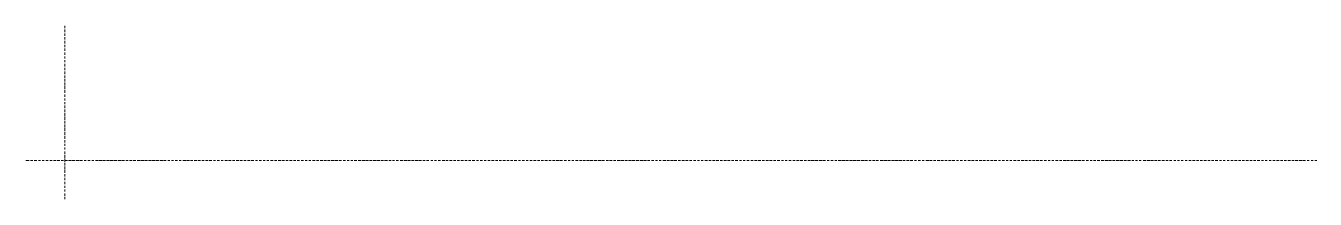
# Model space of a CAD drawing. Header units: millimetres. Extents: x 2928 to 3112, y 1220 to 1280.
# Drawn here: x 3055.42 to 3060.5, y 1247.3 to 1247.99 of the extents above; entities that cross this region are included whole.
import ezdxf

# ---------------------------------------------------------------- set-up
doc = ezdxf.new("R2010")
doc.units = ezdxf.units.MM

msp = doc.modelspace()

# ---------------------------------------------------------------- linework, layer by layer
at = {"color": 252, "linetype": 'Continuous', "lineweight": 13, "true_color": 0x989898}
for points in [[(3055.57631, 1247.97767), (3055.57631, 1247.98759), (3055.57631, 1247.98759)], [(3055.57631, 1247.96278), (3055.57631, 1247.9727), (3055.57631, 1247.9727)], [(3055.57631, 1247.94789), (3055.57631, 1247.95782), (3055.57631, 1247.95782)], [(3055.57631, 1247.93301), (3055.57631, 1247.94293), (3055.57631, 1247.94293)], [(3055.57631, 1247.91812), (3055.57631, 1247.92805), (3055.57631, 1247.92805)], [(3055.57631, 1247.90324), (3055.57631, 1247.91316), (3055.57631, 1247.91316)], [(3055.57631, 1247.88835), (3055.57631, 1247.89827), (3055.57631, 1247.89827)], [(3055.57631, 1247.87346), (3055.57631, 1247.88173), (3055.57631, 1247.88173)], [(3055.57631, 1247.85858), (3055.57631, 1247.86685), (3055.57631, 1247.86685)], [(3055.57631, 1247.84369), (3055.57631, 1247.85196), (3055.57631, 1247.85196)], [(3055.57631, 1247.82715), (3055.57631, 1247.83708), (3055.57631, 1247.83708)], [(3055.57631, 1247.81227), (3055.57631, 1247.82219), (3055.57631, 1247.82219)], [(3055.57631, 1247.79738), (3055.57631, 1247.8073), (3055.57631, 1247.8073)], [(3055.57631, 1247.78249), (3055.57631, 1247.79242), (3055.57631, 1247.79242)], [(3055.57631, 1247.76761), (3055.57631, 1247.77919), (3055.57631, 1247.77919)], [(3055.57631, 1247.75272), (3055.57631, 1247.7643), (3055.57631, 1247.7643)], [(3055.57631, 1247.73784), (3055.57631, 1247.74941), (3055.57631, 1247.74941)], [(3055.57631, 1247.72295), (3055.57631, 1247.73453), (3055.57631, 1247.73453)], [(3055.57631, 1247.70807), (3055.57631, 1247.71634), (3055.57631, 1247.71634)], [(3055.57631, 1247.69318), (3055.57631, 1247.70145), (3055.57631, 1247.70145)], [(3055.57631, 1247.67829), (3055.57631, 1247.68656), (3055.57631, 1247.68656)], [(3055.57631, 1247.66341), (3055.57631, 1247.67333), (3055.57631, 1247.67333)], [(3055.57631, 1247.64687), (3055.57631, 1247.65845), (3055.57631, 1247.65845)], [(3055.57631, 1247.63198), (3055.57631, 1247.64356), (3055.57631, 1247.64356)], [(3055.57631, 1247.6171), (3055.57631, 1247.62867), (3055.57631, 1247.62867)], [(3055.57631, 1247.60221), (3055.57631, 1247.61379), (3055.57631, 1247.61379)], [(3055.57631, 1247.58732), (3055.57631, 1247.5989), (3055.57631, 1247.5989)], [(3055.57631, 1247.57244), (3055.57631, 1247.58402), (3055.57631, 1247.58402)], [(3055.57631, 1247.55755), (3055.57631, 1247.56913), (3055.57631, 1247.56913)], [(3055.57631, 1247.54267), (3055.57631, 1247.55424), (3055.57631, 1247.55424)], [(3055.57631, 1247.52778), (3055.57631, 1247.5377), (3055.57631, 1247.5377)], [(3055.57631, 1247.51455), (3055.57631, 1247.52282), (3055.57631, 1247.52282)], [(3055.57631, 1247.49966), (3055.57631, 1247.50793), (3055.57631, 1247.50793)], [(3055.42249, 1247.45666), (3055.43572, 1247.45666), (3055.43572, 1247.45666)], [(3055.44068, 1247.45666), (3055.4506, 1247.45666), (3055.4506, 1247.45666)], [(3055.45557, 1247.45666), (3055.46549, 1247.45666), (3055.46549, 1247.45666)], [(3055.47211, 1247.45666), (3055.48038, 1247.45666), (3055.48038, 1247.45666)], [(3055.48699, 1247.45666), (3055.49526, 1247.45666), (3055.49526, 1247.45666)], [(3055.50188, 1247.45666), (3055.51015, 1247.45666), (3055.51015, 1247.45666)], [(3055.51676, 1247.45666), (3055.52669, 1247.45666), (3055.52669, 1247.45666)], [(3055.53165, 1247.45666), (3055.54157, 1247.45666), (3055.54157, 1247.45666)], [(3055.54654, 1247.45666), (3055.55646, 1247.45666), (3055.55646, 1247.45666)], [(3055.56142, 1247.45666), (3055.57135, 1247.45666), (3055.57135, 1247.45666)], [(3055.57631, 1247.48147), (3055.57631, 1247.49305), (3055.57631, 1247.49305)], [(3055.57631, 1247.46658), (3055.57631, 1247.47816), (3055.57631, 1247.47816)], [(3055.57631, 1247.4517), (3055.57631, 1247.46327), (3055.57631, 1247.46327)], [(3055.57631, 1247.45666), (3055.58623, 1247.45666), (3055.58623, 1247.45666)], [(3055.59119, 1247.45666), (3055.60112, 1247.45666), (3055.60112, 1247.45666)], [(3055.60442, 1247.45666), (3055.616, 1247.45666), (3055.616, 1247.45666)], [(3055.61931, 1247.45666), (3055.63089, 1247.45666), (3055.63089, 1247.45666)], [(3055.6342, 1247.45666), (3055.64577, 1247.45666), (3055.64577, 1247.45666)], [(3055.65239, 1247.45666), (3055.66066, 1247.45666), (3055.66066, 1247.45666)], [(3055.66728, 1247.45666), (3055.67555, 1247.45666), (3055.67555, 1247.45666)], [(3055.68216, 1247.45666), (3055.69043, 1247.45666), (3055.69043, 1247.45666)], [(3055.69705, 1247.45666), (3055.70697, 1247.45666), (3055.70697, 1247.45666)], [(3055.71028, 1247.45666), (3055.72186, 1247.45666), (3055.72186, 1247.45666)], [(3055.72517, 1247.45666), (3055.73674, 1247.45666), (3055.73674, 1247.45666)], [(3055.74005, 1247.45666), (3055.75163, 1247.45666), (3055.75163, 1247.45666)], [(3055.75494, 1247.45666), (3055.76652, 1247.45666), (3055.76652, 1247.45666)], [(3055.76982, 1247.45666), (3055.7814, 1247.45666), (3055.7814, 1247.45666)], [(3055.78471, 1247.45666), (3055.79629, 1247.45666), (3055.79629, 1247.45666)], [(3055.7996, 1247.45666), (3055.81117, 1247.45666), (3055.81117, 1247.45666)], [(3055.81614, 1247.45666), (3055.82606, 1247.45666), (3055.82606, 1247.45666)], [(3055.83102, 1247.45666), (3055.84095, 1247.45666), (3055.84095, 1247.45666)], [(3055.84591, 1247.45666), (3055.85583, 1247.45666), (3055.85583, 1247.45666)], [(3055.86079, 1247.45666), (3055.87237, 1247.45666), (3055.87237, 1247.45666)], [(3055.87568, 1247.45666), (3055.88726, 1247.45666), (3055.88726, 1247.45666)], [(3055.89056, 1247.45666), (3055.90214, 1247.45666), (3055.90214, 1247.45666)], [(3055.90545, 1247.45666), (3055.91703, 1247.45666), (3055.91703, 1247.45666)], [(3055.92034, 1247.45666), (3055.93191, 1247.45666), (3055.93191, 1247.45666)], [(3055.93522, 1247.45666), (3055.9468, 1247.45666), (3055.9468, 1247.45666)], [(3055.95011, 1247.45666), (3055.96169, 1247.45666), (3055.96169, 1247.45666)], [(3055.96499, 1247.45666), (3055.97492, 1247.45666), (3055.97492, 1247.45666)], [(3055.98153, 1247.45666), (3055.9898, 1247.45666), (3055.9898, 1247.45666)], [(3055.99642, 1247.45666), (3056.00469, 1247.45666), (3056.00469, 1247.45666)], [(3056.01131, 1247.45666), (3056.01958, 1247.45666), (3056.01958, 1247.45666)], [(3056.02619, 1247.45666), (3056.03446, 1247.45666), (3056.03446, 1247.45666)], [(3056.04108, 1247.45666), (3056.05266, 1247.45666), (3056.05266, 1247.45666)], [(3056.05596, 1247.45666), (3056.06754, 1247.45666), (3056.06754, 1247.45666)], [(3056.07085, 1247.45666), (3056.08077, 1247.45666), (3056.08077, 1247.45666)], [(3056.08574, 1247.45666), (3056.09566, 1247.45666), (3056.09566, 1247.45666)], [(3056.10062, 1247.45666), (3056.11055, 1247.45666), (3056.11055, 1247.45666)], [(3056.11551, 1247.45666), (3056.12543, 1247.45666), (3056.12543, 1247.45666)], [(3056.13039, 1247.45666), (3056.14032, 1247.45666), (3056.14032, 1247.45666)], [(3056.14528, 1247.45666), (3056.1552, 1247.45666), (3056.1552, 1247.45666)], [(3056.16182, 1247.45666), (3056.17009, 1247.45666), (3056.17009, 1247.45666)], [(3056.1767, 1247.45666), (3056.18497, 1247.45666), (3056.18497, 1247.45666)], [(3056.19159, 1247.45666), (3056.19986, 1247.45666), (3056.19986, 1247.45666)], [(3056.20648, 1247.45666), (3056.2164, 1247.45666), (3056.2164, 1247.45666)], [(3056.22136, 1247.45666), (3056.23129, 1247.45666), (3056.23129, 1247.45666)], [(3056.23625, 1247.45666), (3056.24617, 1247.45666), (3056.24617, 1247.45666)], [(3056.25113, 1247.45666), (3056.26106, 1247.45666), (3056.26106, 1247.45666)], [(3056.26602, 1247.45666), (3056.27594, 1247.45666), (3056.27594, 1247.45666)], [(3056.28091, 1247.45666), (3056.29083, 1247.45666), (3056.29083, 1247.45666)], [(3056.29579, 1247.45666), (3056.30572, 1247.45666), (3056.30572, 1247.45666)], [(3056.31068, 1247.45666), (3056.3206, 1247.45666), (3056.3206, 1247.45666)], [(3056.32722, 1247.45666), (3056.33549, 1247.45666), (3056.33549, 1247.45666)], [(3056.3421, 1247.45666), (3056.35037, 1247.45666), (3056.35037, 1247.45666)], [(3056.35699, 1247.45666), (3056.36526, 1247.45666), (3056.36526, 1247.45666)], [(3056.37188, 1247.45666), (3056.38015, 1247.45666), (3056.38015, 1247.45666)], [(3056.38676, 1247.45666), (3056.39669, 1247.45666), (3056.39669, 1247.45666)], [(3056.40165, 1247.45666), (3056.41157, 1247.45666), (3056.41157, 1247.45666)], [(3056.41653, 1247.45666), (3056.42646, 1247.45666), (3056.42646, 1247.45666)], [(3056.43142, 1247.45666), (3056.44134, 1247.45666), (3056.44134, 1247.45666)], [(3056.4463, 1247.45666), (3056.45623, 1247.45666), (3056.45623, 1247.45666)], [(3056.46119, 1247.45666), (3056.47111, 1247.45666), (3056.47111, 1247.45666)], [(3056.47608, 1247.45666), (3056.486, 1247.45666), (3056.486, 1247.45666)], [(3056.49096, 1247.45666), (3056.50089, 1247.45666), (3056.50089, 1247.45666)], [(3056.5075, 1247.45666), (3056.51577, 1247.45666), (3056.51577, 1247.45666)], [(3056.52239, 1247.45666), (3056.53066, 1247.45666), (3056.53066, 1247.45666)], [(3056.53727, 1247.45666), (3056.54554, 1247.45666), (3056.54554, 1247.45666)], [(3056.55216, 1247.45666), (3056.56208, 1247.45666), (3056.56208, 1247.45666)], [(3056.56705, 1247.45666), (3056.57697, 1247.45666), (3056.57697, 1247.45666)], [(3056.58193, 1247.45666), (3056.59186, 1247.45666), (3056.59186, 1247.45666)], [(3056.59682, 1247.45666), (3056.60674, 1247.45666), (3056.60674, 1247.45666)], [(3056.61005, 1247.45666), (3056.62163, 1247.45666), (3056.62163, 1247.45666)], [(3056.62494, 1247.45666), (3056.63651, 1247.45666), (3056.63651, 1247.45666)], [(3056.63982, 1247.45666), (3056.6514, 1247.45666), (3056.6514, 1247.45666)], [(3056.65471, 1247.45666), (3056.66629, 1247.45666), (3056.66629, 1247.45666)], [(3056.6729, 1247.45666), (3056.68117, 1247.45666), (3056.68117, 1247.45666)], [(3056.68779, 1247.45666), (3056.69606, 1247.45666), (3056.69606, 1247.45666)], [(3056.70267, 1247.45666), (3056.71094, 1247.45666), (3056.71094, 1247.45666)], [(3056.71591, 1247.45666), (3056.72583, 1247.45666), (3056.72583, 1247.45666)], [(3056.73079, 1247.45666), (3056.74237, 1247.45666), (3056.74237, 1247.45666)], [(3056.74568, 1247.45666), (3056.75725, 1247.45666), (3056.75725, 1247.45666)], [(3056.76056, 1247.45666), (3056.77214, 1247.45666), (3056.77214, 1247.45666)], [(3056.77545, 1247.45666), (3056.78703, 1247.45666), (3056.78703, 1247.45666)], [(3056.79033, 1247.45666), (3056.80191, 1247.45666), (3056.80191, 1247.45666)], [(3056.80522, 1247.45666), (3056.8168, 1247.45666), (3056.8168, 1247.45666)], [(3056.82011, 1247.45666), (3056.83168, 1247.45666), (3056.83168, 1247.45666)], [(3056.83499, 1247.45666), (3056.84657, 1247.45666), (3056.84657, 1247.45666)], [(3056.85153, 1247.45666), (3056.86146, 1247.45666), (3056.86146, 1247.45666)], [(3056.86642, 1247.45666), (3056.87469, 1247.45666), (3056.87469, 1247.45666)], [(3056.8813, 1247.45666), (3056.88957, 1247.45666), (3056.88957, 1247.45666)], [(3056.89619, 1247.45666), (3056.90777, 1247.45666), (3056.90777, 1247.45666)], [(3056.91108, 1247.45666), (3056.92265, 1247.45666), (3056.92265, 1247.45666)], [(3056.92596, 1247.45666), (3056.93754, 1247.45666), (3056.93754, 1247.45666)], [(3056.94085, 1247.45666), (3056.95243, 1247.45666), (3056.95243, 1247.45666)], [(3056.95573, 1247.45666), (3056.96731, 1247.45666), (3056.96731, 1247.45666)], [(3056.97062, 1247.45666), (3056.98054, 1247.45666), (3056.98054, 1247.45666)], [(3056.98551, 1247.45666), (3056.99543, 1247.45666), (3056.99543, 1247.45666)], [(3057.00039, 1247.45666), (3057.01032, 1247.45666), (3057.01032, 1247.45666)], [(3057.01693, 1247.45666), (3057.0252, 1247.45666), (3057.0252, 1247.45666)], [(3057.03182, 1247.45666), (3057.04009, 1247.45666), (3057.04009, 1247.45666)], [(3057.0467, 1247.45666), (3057.05497, 1247.45666), (3057.05497, 1247.45666)], [(3057.06159, 1247.45666), (3057.07317, 1247.45666), (3057.07317, 1247.45666)], [(3057.07647, 1247.45666), (3057.0864, 1247.45666), (3057.0864, 1247.45666)], [(3057.09136, 1247.45666), (3057.10128, 1247.45666), (3057.10128, 1247.45666)], [(3057.10625, 1247.45666), (3057.11617, 1247.45666), (3057.11617, 1247.45666)], [(3057.12113, 1247.45666), (3057.13106, 1247.45666), (3057.13106, 1247.45666)], [(3057.13602, 1247.45666), (3057.14594, 1247.45666), (3057.14594, 1247.45666)], [(3057.1509, 1247.45666), (3057.16083, 1247.45666), (3057.16083, 1247.45666)], [(3057.16579, 1247.45666), (3057.17571, 1247.45666), (3057.17571, 1247.45666)], [(3057.18068, 1247.45666), (3057.1906, 1247.45666), (3057.1906, 1247.45666)], [(3057.19722, 1247.45666), (3057.20549, 1247.45666), (3057.20549, 1247.45666)], [(3057.2121, 1247.45666), (3057.22037, 1247.45666), (3057.22037, 1247.45666)], [(3057.22699, 1247.45666), (3057.23526, 1247.45666), (3057.23526, 1247.45666)], [(3057.24187, 1247.45666), (3057.2518, 1247.45666), (3057.2518, 1247.45666)], [(3057.25676, 1247.45666), (3057.26668, 1247.45666), (3057.26668, 1247.45666)], [(3057.27165, 1247.45666), (3057.28157, 1247.45666), (3057.28157, 1247.45666)], [(3057.28653, 1247.45666), (3057.29646, 1247.45666), (3057.29646, 1247.45666)], [(3057.30142, 1247.45666), (3057.31134, 1247.45666), (3057.31134, 1247.45666)], [(3057.3163, 1247.45666), (3057.32623, 1247.45666), (3057.32623, 1247.45666)], [(3057.33119, 1247.45666), (3057.34111, 1247.45666), (3057.34111, 1247.45666)], [(3057.34607, 1247.45666), (3057.356, 1247.45666), (3057.356, 1247.45666)], [(3057.36261, 1247.45666), (3057.37088, 1247.45666), (3057.37088, 1247.45666)], [(3057.3775, 1247.45666), (3057.38577, 1247.45666), (3057.38577, 1247.45666)], [(3057.39239, 1247.45666), (3057.40066, 1247.45666), (3057.40066, 1247.45666)], [(3057.40727, 1247.45666), (3057.4172, 1247.45666), (3057.4172, 1247.45666)], [(3057.42216, 1247.45666), (3057.43208, 1247.45666), (3057.43208, 1247.45666)], [(3057.43704, 1247.45666), (3057.44697, 1247.45666), (3057.44697, 1247.45666)], [(3057.45193, 1247.45666), (3057.46185, 1247.45666), (3057.46185, 1247.45666)], [(3057.46682, 1247.45666), (3057.47674, 1247.45666), (3057.47674, 1247.45666)], [(3057.4817, 1247.45666), (3057.49163, 1247.45666), (3057.49163, 1247.45666)], [(3057.49659, 1247.45666), (3057.50651, 1247.45666), (3057.50651, 1247.45666)], [(3057.50982, 1247.45666), (3057.5214, 1247.45666), (3057.5214, 1247.45666)], [(3057.52471, 1247.45666), (3057.53628, 1247.45666), (3057.53628, 1247.45666)], [(3057.5429, 1247.45666), (3057.55117, 1247.45666), (3057.55117, 1247.45666)], [(3057.55779, 1247.45666), (3057.56606, 1247.45666), (3057.56606, 1247.45666)], [(3057.57267, 1247.45666), (3057.58094, 1247.45666), (3057.58094, 1247.45666)], [(3057.58756, 1247.45666), (3057.59748, 1247.45666), (3057.59748, 1247.45666)], [(3057.60244, 1247.45666), (3057.61237, 1247.45666), (3057.61237, 1247.45666)], [(3057.61567, 1247.45666), (3057.62725, 1247.45666), (3057.62725, 1247.45666)], [(3057.63056, 1247.45666), (3057.64214, 1247.45666), (3057.64214, 1247.45666)], [(3057.64545, 1247.45666), (3057.65702, 1247.45666), (3057.65702, 1247.45666)], [(3057.66033, 1247.45666), (3057.67191, 1247.45666), (3057.67191, 1247.45666)], [(3057.67522, 1247.45666), (3057.6868, 1247.45666), (3057.6868, 1247.45666)], [(3057.6901, 1247.45666), (3057.70168, 1247.45666), (3057.70168, 1247.45666)], [(3057.7083, 1247.45666), (3057.71657, 1247.45666), (3057.71657, 1247.45666)], [(3057.72153, 1247.45666), (3057.73145, 1247.45666), (3057.73145, 1247.45666)], [(3057.73642, 1247.45666), (3057.74634, 1247.45666), (3057.74634, 1247.45666)], [(3057.7513, 1247.45666), (3057.76288, 1247.45666), (3057.76288, 1247.45666)], [(3057.76619, 1247.45666), (3057.77777, 1247.45666), (3057.77777, 1247.45666)], [(3057.78107, 1247.45666), (3057.79265, 1247.45666), (3057.79265, 1247.45666)], [(3057.79596, 1247.45666), (3057.80754, 1247.45666), (3057.80754, 1247.45666)], [(3057.81085, 1247.45666), (3057.82242, 1247.45666), (3057.82242, 1247.45666)], [(3057.82573, 1247.45666), (3057.83731, 1247.45666), (3057.83731, 1247.45666)], [(3057.84062, 1247.45666), (3057.8522, 1247.45666), (3057.8522, 1247.45666)], [(3057.8555, 1247.45666), (3057.86708, 1247.45666), (3057.86708, 1247.45666)], [(3057.87039, 1247.45666), (3057.88031, 1247.45666), (3057.88031, 1247.45666)], [(3057.88693, 1247.45666), (3057.8952, 1247.45666), (3057.8952, 1247.45666)], [(3057.90181, 1247.45666), (3057.91008, 1247.45666), (3057.91008, 1247.45666)], [(3057.9167, 1247.45666), (3057.92497, 1247.45666), (3057.92497, 1247.45666)], [(3057.93159, 1247.45666), (3057.94316, 1247.45666), (3057.94316, 1247.45666)], [(3057.94647, 1247.45666), (3057.95805, 1247.45666), (3057.95805, 1247.45666)], [(3057.96136, 1247.45666), (3057.97294, 1247.45666), (3057.97294, 1247.45666)], [(3057.97624, 1247.45666), (3057.98617, 1247.45666), (3057.98617, 1247.45666)], [(3057.99113, 1247.45666), (3058.00105, 1247.45666), (3058.00105, 1247.45666)], [(3058.00602, 1247.45666), (3058.01594, 1247.45666), (3058.01594, 1247.45666)], [(3058.0209, 1247.45666), (3058.03083, 1247.45666), (3058.03083, 1247.45666)], [(3058.03579, 1247.45666), (3058.04571, 1247.45666), (3058.04571, 1247.45666)], [(3058.05233, 1247.45666), (3058.0606, 1247.45666), (3058.0606, 1247.45666)], [(3058.06721, 1247.45666), (3058.07548, 1247.45666), (3058.07548, 1247.45666)], [(3058.0821, 1247.45666), (3058.09037, 1247.45666), (3058.09037, 1247.45666)], [(3058.09699, 1247.45666), (3058.10691, 1247.45666), (3058.10691, 1247.45666)], [(3058.11187, 1247.45666), (3058.1218, 1247.45666), (3058.1218, 1247.45666)], [(3058.12676, 1247.45666), (3058.13668, 1247.45666), (3058.13668, 1247.45666)], [(3058.14164, 1247.45666), (3058.15157, 1247.45666), (3058.15157, 1247.45666)], [(3058.15653, 1247.45666), (3058.16645, 1247.45666), (3058.16645, 1247.45666)], [(3058.17141, 1247.45666), (3058.18134, 1247.45666), (3058.18134, 1247.45666)], [(3058.1863, 1247.45666), (3058.19622, 1247.45666), (3058.19622, 1247.45666)], [(3058.20119, 1247.45666), (3058.21111, 1247.45666), (3058.21111, 1247.45666)], [(3058.21607, 1247.45666), (3058.226, 1247.45666), (3058.226, 1247.45666)], [(3058.23261, 1247.45666), (3058.24088, 1247.45666), (3058.24088, 1247.45666)], [(3058.2475, 1247.45666), (3058.25577, 1247.45666), (3058.25577, 1247.45666)], [(3058.26238, 1247.45666), (3058.27065, 1247.45666), (3058.27065, 1247.45666)], [(3058.27727, 1247.45666), (3058.28719, 1247.45666), (3058.28719, 1247.45666)], [(3058.29216, 1247.45666), (3058.30208, 1247.45666), (3058.30208, 1247.45666)], [(3058.30704, 1247.45666), (3058.31697, 1247.45666), (3058.31697, 1247.45666)], [(3058.32193, 1247.45666), (3058.33185, 1247.45666), (3058.33185, 1247.45666)], [(3058.33681, 1247.45666), (3058.34674, 1247.45666), (3058.34674, 1247.45666)], [(3058.3517, 1247.45666), (3058.36162, 1247.45666), (3058.36162, 1247.45666)], [(3058.36659, 1247.45666), (3058.37651, 1247.45666), (3058.37651, 1247.45666)], [(3058.38147, 1247.45666), (3058.3914, 1247.45666), (3058.3914, 1247.45666)], [(3058.39801, 1247.45666), (3058.40628, 1247.45666), (3058.40628, 1247.45666)], [(3058.4129, 1247.45666), (3058.42117, 1247.45666), (3058.42117, 1247.45666)], [(3058.42778, 1247.45666), (3058.43605, 1247.45666), (3058.43605, 1247.45666)], [(3058.44267, 1247.45666), (3058.45259, 1247.45666), (3058.45259, 1247.45666)], [(3058.45755, 1247.45666), (3058.46748, 1247.45666), (3058.46748, 1247.45666)], [(3058.47244, 1247.45666), (3058.48236, 1247.45666), (3058.48236, 1247.45666)], [(3058.48733, 1247.45666), (3058.49725, 1247.45666), (3058.49725, 1247.45666)], [(3058.50221, 1247.45666), (3058.51214, 1247.45666), (3058.51214, 1247.45666)], [(3058.51544, 1247.45666), (3058.52702, 1247.45666), (3058.52702, 1247.45666)], [(3058.53033, 1247.45666), (3058.54191, 1247.45666), (3058.54191, 1247.45666)], [(3058.54522, 1247.45666), (3058.55679, 1247.45666), (3058.55679, 1247.45666)], [(3058.5601, 1247.45666), (3058.57168, 1247.45666), (3058.57168, 1247.45666)], [(3058.5783, 1247.45666), (3058.58657, 1247.45666), (3058.58657, 1247.45666)], [(3058.59318, 1247.45666), (3058.60145, 1247.45666), (3058.60145, 1247.45666)], [(3058.60807, 1247.45666), (3058.61634, 1247.45666), (3058.61634, 1247.45666)], [(3058.6213, 1247.45666), (3058.63288, 1247.45666), (3058.63288, 1247.45666)], [(3058.63619, 1247.45666), (3058.64776, 1247.45666), (3058.64776, 1247.45666)], [(3058.65107, 1247.45666), (3058.66265, 1247.45666), (3058.66265, 1247.45666)], [(3058.66596, 1247.45666), (3058.67754, 1247.45666), (3058.67754, 1247.45666)], [(3058.68084, 1247.45666), (3058.69242, 1247.45666), (3058.69242, 1247.45666)], [(3058.69573, 1247.45666), (3058.70731, 1247.45666), (3058.70731, 1247.45666)], [(3058.71062, 1247.45666), (3058.72219, 1247.45666), (3058.72219, 1247.45666)], [(3058.7255, 1247.45666), (3058.73708, 1247.45666), (3058.73708, 1247.45666)], [(3058.74204, 1247.45666), (3058.75196, 1247.45666), (3058.75196, 1247.45666)], [(3058.75693, 1247.45666), (3058.76685, 1247.45666), (3058.76685, 1247.45666)], [(3058.77181, 1247.45666), (3058.78008, 1247.45666), (3058.78008, 1247.45666)], [(3058.7867, 1247.45666), (3058.79828, 1247.45666), (3058.79828, 1247.45666)], [(3058.80158, 1247.45666), (3058.81316, 1247.45666), (3058.81316, 1247.45666)], [(3058.81647, 1247.45666), (3058.82805, 1247.45666), (3058.82805, 1247.45666)], [(3058.83136, 1247.45666), (3058.84293, 1247.45666), (3058.84293, 1247.45666)], [(3058.84624, 1247.45666), (3058.85782, 1247.45666), (3058.85782, 1247.45666)], [(3058.86113, 1247.45666), (3058.87271, 1247.45666), (3058.87271, 1247.45666)], [(3058.87601, 1247.45666), (3058.88594, 1247.45666), (3058.88594, 1247.45666)], [(3058.8909, 1247.45666), (3058.90082, 1247.45666), (3058.90082, 1247.45666)], [(3058.90579, 1247.45666), (3058.91571, 1247.45666), (3058.91571, 1247.45666)], [(3058.92233, 1247.45666), (3058.9306, 1247.45666), (3058.9306, 1247.45666)], [(3058.93721, 1247.45666), (3058.94548, 1247.45666), (3058.94548, 1247.45666)], [(3058.9521, 1247.45666), (3058.96037, 1247.45666), (3058.96037, 1247.45666)], [(3058.96698, 1247.45666), (3058.97856, 1247.45666), (3058.97856, 1247.45666)], [(3058.98187, 1247.45666), (3058.99179, 1247.45666), (3058.99179, 1247.45666)], [(3058.99676, 1247.45666), (3059.00668, 1247.45666), (3059.00668, 1247.45666)], [(3059.01164, 1247.45666), (3059.02156, 1247.45666), (3059.02156, 1247.45666)], [(3059.02653, 1247.45666), (3059.03645, 1247.45666), (3059.03645, 1247.45666)], [(3059.04141, 1247.45666), (3059.05134, 1247.45666), (3059.05134, 1247.45666)], [(3059.0563, 1247.45666), (3059.06622, 1247.45666), (3059.06622, 1247.45666)], [(3059.07118, 1247.45666), (3059.08111, 1247.45666), (3059.08111, 1247.45666)], [(3059.08772, 1247.45666), (3059.09599, 1247.45666), (3059.09599, 1247.45666)], [(3059.10261, 1247.45666), (3059.11088, 1247.45666), (3059.11088, 1247.45666)], [(3059.1175, 1247.45666), (3059.12577, 1247.45666), (3059.12577, 1247.45666)], [(3059.13238, 1247.45666), (3059.14231, 1247.45666), (3059.14231, 1247.45666)], [(3059.14727, 1247.45666), (3059.15719, 1247.45666), (3059.15719, 1247.45666)], [(3059.16215, 1247.45666), (3059.17208, 1247.45666), (3059.17208, 1247.45666)], [(3059.17704, 1247.45666), (3059.18696, 1247.45666), (3059.18696, 1247.45666)], [(3059.19193, 1247.45666), (3059.20185, 1247.45666), (3059.20185, 1247.45666)], [(3059.20681, 1247.45666), (3059.21674, 1247.45666), (3059.21674, 1247.45666)], [(3059.2217, 1247.45666), (3059.23162, 1247.45666), (3059.23162, 1247.45666)], [(3059.23658, 1247.45666), (3059.24651, 1247.45666), (3059.24651, 1247.45666)], [(3059.25312, 1247.45666), (3059.26139, 1247.45666), (3059.26139, 1247.45666)], [(3059.26801, 1247.45666), (3059.27628, 1247.45666), (3059.27628, 1247.45666)], [(3059.2829, 1247.45666), (3059.29116, 1247.45666), (3059.29116, 1247.45666)], [(3059.29778, 1247.45666), (3059.30605, 1247.45666), (3059.30605, 1247.45666)], [(3059.31267, 1247.45666), (3059.32259, 1247.45666), (3059.32259, 1247.45666)], [(3059.32755, 1247.45666), (3059.33748, 1247.45666), (3059.33748, 1247.45666)], [(3059.34244, 1247.45666), (3059.35236, 1247.45666), (3059.35236, 1247.45666)], [(3059.35732, 1247.45666), (3059.36725, 1247.45666), (3059.36725, 1247.45666)], [(3059.37221, 1247.45666), (3059.38213, 1247.45666), (3059.38213, 1247.45666)], [(3059.3871, 1247.45666), (3059.39702, 1247.45666), (3059.39702, 1247.45666)], [(3059.40198, 1247.45666), (3059.41191, 1247.45666), (3059.41191, 1247.45666)], [(3059.41521, 1247.45666), (3059.42679, 1247.45666), (3059.42679, 1247.45666)], [(3059.43341, 1247.45666), (3059.44168, 1247.45666), (3059.44168, 1247.45666)], [(3059.44829, 1247.45666), (3059.45656, 1247.45666), (3059.45656, 1247.45666)], [(3059.46318, 1247.45666), (3059.47145, 1247.45666), (3059.47145, 1247.45666)], [(3059.47807, 1247.45666), (3059.48799, 1247.45666), (3059.48799, 1247.45666)], [(3059.49295, 1247.45666), (3059.50288, 1247.45666), (3059.50288, 1247.45666)], [(3059.50784, 1247.45666), (3059.51776, 1247.45666), (3059.51776, 1247.45666)], [(3059.52107, 1247.45666), (3059.53265, 1247.45666), (3059.53265, 1247.45666)], [(3059.53596, 1247.45666), (3059.54753, 1247.45666), (3059.54753, 1247.45666)], [(3059.55084, 1247.45666), (3059.56242, 1247.45666), (3059.56242, 1247.45666)], [(3059.56573, 1247.45666), (3059.5773, 1247.45666), (3059.5773, 1247.45666)], [(3059.58061, 1247.45666), (3059.59219, 1247.45666), (3059.59219, 1247.45666)], [(3059.59881, 1247.45666), (3059.60708, 1247.45666), (3059.60708, 1247.45666)], [(3059.61369, 1247.45666), (3059.62196, 1247.45666), (3059.62196, 1247.45666)], [(3059.62692, 1247.45666), (3059.63685, 1247.45666), (3059.63685, 1247.45666)], [(3059.64181, 1247.45666), (3059.65173, 1247.45666), (3059.65173, 1247.45666)], [(3059.6567, 1247.45666), (3059.66827, 1247.45666), (3059.66827, 1247.45666)], [(3059.67158, 1247.45666), (3059.68316, 1247.45666), (3059.68316, 1247.45666)], [(3059.68647, 1247.45666), (3059.69805, 1247.45666), (3059.69805, 1247.45666)], [(3059.70135, 1247.45666), (3059.71293, 1247.45666), (3059.71293, 1247.45666)], [(3059.71624, 1247.45666), (3059.72782, 1247.45666), (3059.72782, 1247.45666)], [(3059.73113, 1247.45666), (3059.7427, 1247.45666), (3059.7427, 1247.45666)], [(3059.74601, 1247.45666), (3059.75759, 1247.45666), (3059.75759, 1247.45666)], [(3059.7609, 1247.45666), (3059.77248, 1247.45666), (3059.77248, 1247.45666)], [(3059.77744, 1247.45666), (3059.78571, 1247.45666), (3059.78571, 1247.45666)], [(3059.79232, 1247.45666), (3059.80059, 1247.45666), (3059.80059, 1247.45666)], [(3059.80721, 1247.45666), (3059.81548, 1247.45666), (3059.81548, 1247.45666)], [(3059.8221, 1247.45666), (3059.83367, 1247.45666), (3059.83367, 1247.45666)], [(3059.83698, 1247.45666), (3059.84856, 1247.45666), (3059.84856, 1247.45666)], [(3059.85187, 1247.45666), (3059.86344, 1247.45666), (3059.86344, 1247.45666)], [(3059.86675, 1247.45666), (3059.87833, 1247.45666), (3059.87833, 1247.45666)], [(3059.88164, 1247.45666), (3059.89156, 1247.45666), (3059.89156, 1247.45666)], [(3059.89652, 1247.45666), (3059.90645, 1247.45666), (3059.90645, 1247.45666)], [(3059.91141, 1247.45666), (3059.92133, 1247.45666), (3059.92133, 1247.45666)], [(3059.9263, 1247.45666), (3059.93622, 1247.45666), (3059.93622, 1247.45666)], [(3059.94284, 1247.45666), (3059.95111, 1247.45666), (3059.95111, 1247.45666)], [(3059.95772, 1247.45666), (3059.96599, 1247.45666), (3059.96599, 1247.45666)], [(3059.97261, 1247.45666), (3059.98088, 1247.45666), (3059.98088, 1247.45666)], [(3059.98749, 1247.45666), (3059.99576, 1247.45666), (3059.99576, 1247.45666)], [(3060.00238, 1247.45666), (3060.0123, 1247.45666), (3060.0123, 1247.45666)], [(3060.01727, 1247.45666), (3060.02719, 1247.45666), (3060.02719, 1247.45666)], [(3060.03215, 1247.45666), (3060.04208, 1247.45666), (3060.04208, 1247.45666)], [(3060.04704, 1247.45666), (3060.05696, 1247.45666), (3060.05696, 1247.45666)], [(3060.06192, 1247.45666), (3060.07185, 1247.45666), (3060.07185, 1247.45666)], [(3060.07681, 1247.45666), (3060.08673, 1247.45666), (3060.08673, 1247.45666)], [(3060.0917, 1247.45666), (3060.10162, 1247.45666), (3060.10162, 1247.45666)], [(3060.10658, 1247.45666), (3060.11651, 1247.45666), (3060.11651, 1247.45666)], [(3060.12312, 1247.45666), (3060.13139, 1247.45666), (3060.13139, 1247.45666)], [(3060.13801, 1247.45666), (3060.14628, 1247.45666), (3060.14628, 1247.45666)], [(3060.15289, 1247.45666), (3060.16116, 1247.45666), (3060.16116, 1247.45666)], [(3060.16778, 1247.45666), (3060.1777, 1247.45666), (3060.1777, 1247.45666)], [(3060.18266, 1247.45666), (3060.19259, 1247.45666), (3060.19259, 1247.45666)], [(3060.19755, 1247.45666), (3060.20747, 1247.45666), (3060.20747, 1247.45666)], [(3060.21244, 1247.45666), (3060.22236, 1247.45666), (3060.22236, 1247.45666)], [(3060.22732, 1247.45666), (3060.23725, 1247.45666), (3060.23725, 1247.45666)], [(3060.24221, 1247.45666), (3060.25213, 1247.45666), (3060.25213, 1247.45666)], [(3060.25709, 1247.45666), (3060.26702, 1247.45666), (3060.26702, 1247.45666)], [(3060.27198, 1247.45666), (3060.2819, 1247.45666), (3060.2819, 1247.45666)], [(3060.28852, 1247.45666), (3060.29679, 1247.45666), (3060.29679, 1247.45666)], [(3060.30341, 1247.45666), (3060.31168, 1247.45666), (3060.31168, 1247.45666)], [(3060.31829, 1247.45666), (3060.32656, 1247.45666), (3060.32656, 1247.45666)], [(3060.33318, 1247.45666), (3060.3431, 1247.45666), (3060.3431, 1247.45666)], [(3060.34806, 1247.45666), (3060.35799, 1247.45666), (3060.35799, 1247.45666)], [(3060.36295, 1247.45666), (3060.37287, 1247.45666), (3060.37287, 1247.45666)], [(3060.37784, 1247.45666), (3060.38776, 1247.45666), (3060.38776, 1247.45666)], [(3060.39272, 1247.45666), (3060.40265, 1247.45666), (3060.40265, 1247.45666)], [(3060.40761, 1247.45666), (3060.41753, 1247.45666), (3060.41753, 1247.45666)], [(3060.42084, 1247.45666), (3060.43242, 1247.45666), (3060.43242, 1247.45666)], [(3060.43572, 1247.45666), (3060.4473, 1247.45666), (3060.4473, 1247.45666)], [(3060.45061, 1247.45666), (3060.46219, 1247.45666), (3060.46219, 1247.45666)], [(3060.4688, 1247.45666), (3060.47707, 1247.45666), (3060.47707, 1247.45666)], [(3060.48369, 1247.45666), (3060.49196, 1247.45666), (3060.49196, 1247.45666)], [(3060.49858, 1247.45666), (3060.50685, 1247.45666), (3060.50685, 1247.45666)], [(3055.57631, 1247.43681), (3055.57631, 1247.44839), (3055.57631, 1247.44839)], [(3055.57631, 1247.42193), (3055.57631, 1247.4335), (3055.57631, 1247.4335)], [(3055.57631, 1247.40869), (3055.57631, 1247.41862), (3055.57631, 1247.41862)], [(3055.57631, 1247.39381), (3055.57631, 1247.40373), (3055.57631, 1247.40373)], [(3055.57631, 1247.37892), (3055.57631, 1247.38885), (3055.57631, 1247.38885)], [(3055.57631, 1247.36404), (3055.57631, 1247.37231), (3055.57631, 1247.37231)], [(3055.57631, 1247.34915), (3055.57631, 1247.35742), (3055.57631, 1247.35742)], [(3055.57631, 1247.33426), (3055.57631, 1247.34253), (3055.57631, 1247.34253)], [(3055.57631, 1247.31607), (3055.57631, 1247.32765), (3055.57631, 1247.32765)], [(3055.57631, 1247.30449), (3055.57631, 1247.31276), (3055.57631, 1247.31276)]]:
    msp.add_lwpolyline(points, dxfattribs=at)

doc.saveas('drawing.dxf')
